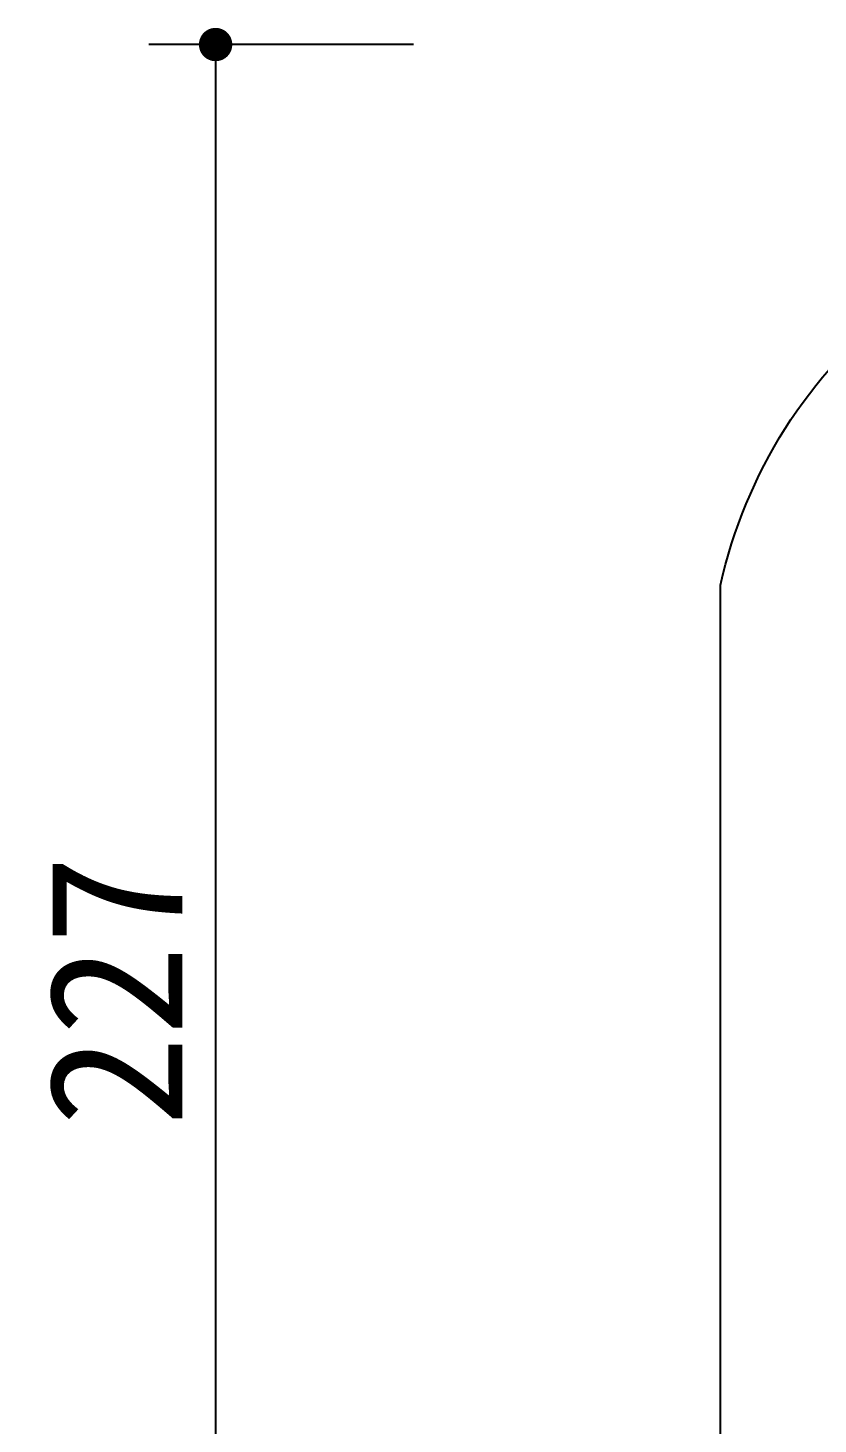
# Model space of a CAD drawing. Extents: x 164 to 427, y 266 to 608.
# Drawn here: x 164.1 to 258.8, y 440.2 to 607.7 of the extents above; entities that cross this region are included whole.
import ezdxf

# ---------------------------------------------------------------- set-up
doc = ezdxf.new("R2010")
doc.units = 0
doc.header["$MEASUREMENT"] = 0
doc.layers.get('0').update_dxf_attribs({"linetype": 'CONTINUOUS'})
doc.layers.get('DEFPOINTS').update_dxf_attribs({"linetype": 'CONTINUOUS'})
doc.layers.add('7', color=7, linetype='CONTINUOUS')
doc.layers.add('DIM', color=3, linetype='CONTINUOUS')
doc.styles.add('HZ', font='simfang.ttf')
doc.dimstyles.new('BOOK', dxfattribs={"dimscale": 8, "dimtxt": 2, "dimasz": 0.5, "dimexe": 1, "dimexo": 1, "dimgap": 0.5, "dimtad": 1, "dimdec": 0, "dimtxsty": 'HZ', "dimblk1": 'DOT', "dimblk2": 'DOT', "dimsah": 1, "dimcen": 0, "dimazin": 3, "dimtfac": 0.5, "dimtdec": 0, "dimtmove": 0, "dimatfit": 3, "dimtolj": 1, "dimtzin": 0})

# ---------------------------------------------------------------- blocks, each defined once
blk = doc.blocks.new('_DOT')
at = {"color": 0, "linetype": 'BYBLOCK'}
blk.add_line((-0.5, 0), (-1, 0), dxfattribs=at)
at = {"color": 0, "linetype": 'BYBLOCK', "const_width": 0.5}
blk.add_lwpolyline([(-0.25, 0, 1), (0.25, 0, 1)], format="xyb", close=True, dxfattribs=at)
blk = doc.blocks.new('*D0')
at = {"color": 0, "linetype": 'BYBLOCK'}
for p, q in [((1113.46, 786.95), (1081.75, 786.95)), ((1089.75, 782.95), (1089.75, 563.95)), ((1113.46, 559.95), (1081.75, 559.95))]:
    blk.add_line(p, q, dxfattribs=at)
at = {"layer": 'DEFPOINTS', "color": 0, "linetype": 'BYBLOCK'}
for p in [(1121.46, 786.95), (1089.75, 559.95), (1121.46, 559.95)]:
    blk.add_point(p, dxfattribs=at)
at = {"color": 0, "linetype": 'BYBLOCK', "xscale": 4, "yscale": 4, "zscale": 4}
for p, rotation in [((1089.75, 786.95), 90), ((1089.75, 559.95), 270)]:
    blk.add_blockref('_DOT', p, dxfattribs=dict(at, rotation=rotation))
at = {"color": 0, "linetype": 'BYBLOCK', "insert": (1077.75, 673.45), "char_height": 16, "attachment_point": 5, "rotation": 90, "style": 'HZ'}
blk.add_mtext('\\A1;227', dxfattribs=at)

msp = doc.modelspace()

# ---------------------------------------------------------------- linework, layer by layer
at = {"layer": '7'}
msp.add_lwpolyline([(257.6, 378.65, -0.43586), (247.13, 386.91), (247.13, 540.79, -0.174975), (268.56, 574.65, 0.542163), (268.56, 578.65, 0.259332), (268.56, 598.65, -0.35329), (268.56, 601.65, -0.602949), (268.56, 605.65), (403.8, 605.65, -0.602949), (403.8, 601.65, -0.35329), (403.8, 598.65, 0.259332), (403.8, 578.65, 0.542163), (403.8, 574.65, -0.174975), (425.22, 540.79), (425.22, 386.91, -0.356502), (414.76, 378.65)], format="xyb", close=True, dxfattribs=at)

# ---------------------------------------------------------------- dimensions: what is measured, and where the dimension line sits
at = {"layer": 'DIM'}
dim = msp.add_linear_dim(base=(186.6, 378.65), p1=(218.32, 605.65), p2=(218.32, 378.65), angle=90, dimstyle='BOOK', dxfattribs=at)
dim.commit()
dim.dimension.update_dxf_attribs({"geometry": '*D0', "text_midpoint": (174.6, 492.15), "insert": (-903.15, -181.29)})

doc.saveas('drawing.dxf')
